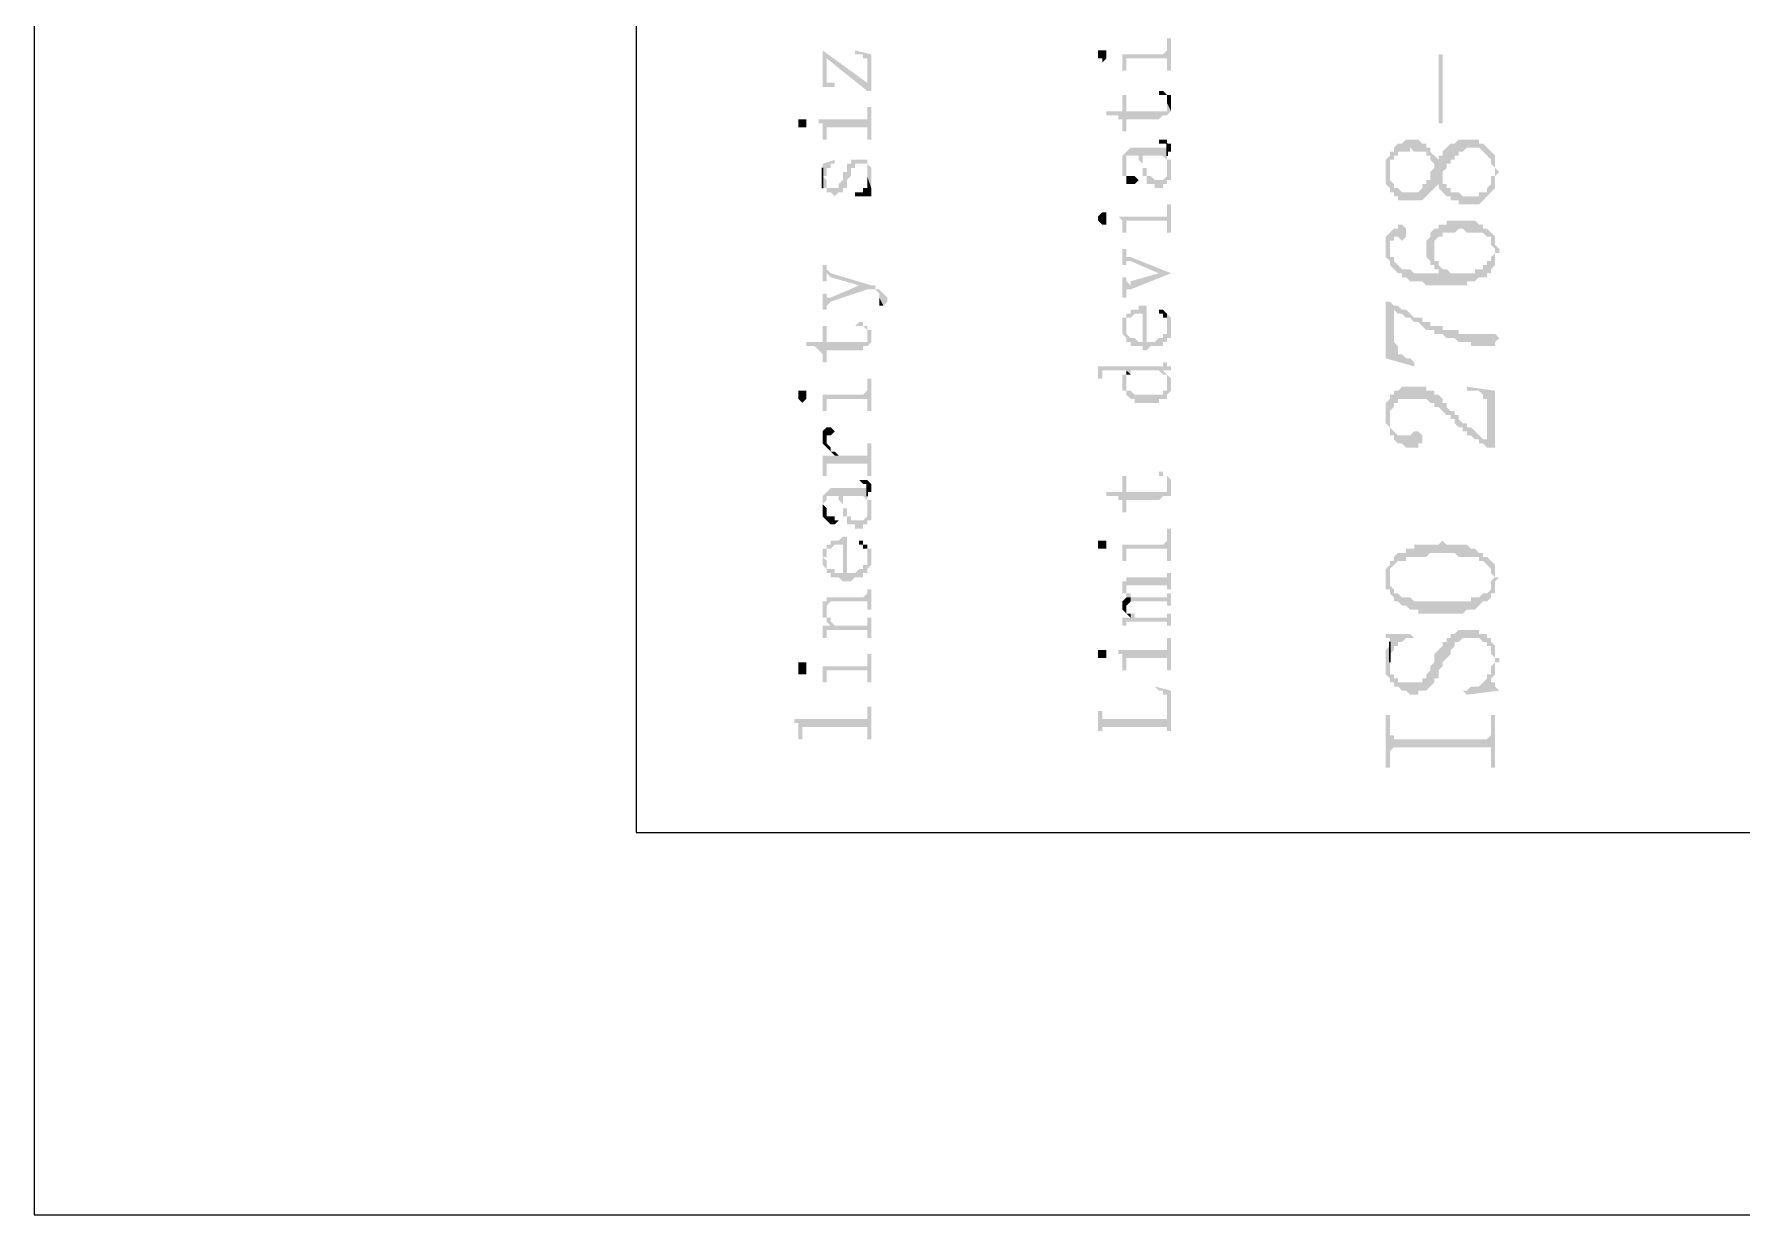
# Model space of a CAD drawing. Header units: millimetres. Extents: x 7018 to 13530, y 4187 to 5692.
# Drawn here: x 8881.97 to 8900.99, y 5394.57 to 5407.72 of the extents above; entities that cross this region are included whole.
import ezdxf

# ---------------------------------------------------------------- set-up
doc = ezdxf.new("R2010")
doc.units = ezdxf.units.MM

msp = doc.modelspace()

# ---------------------------------------------------------------- hatches: boundary and pattern name
at = {"transparency": 33554559}
for points in [[(8894.046, 5407.498), (8894.091, 5407.498), (8894.091, 5407.453), (8894.091, 5407.408), (8894.091, 5407.363), (8894.091, 5407.318), (8894.136, 5407.318), (8894.136, 5407.408), (8894.136, 5407.453), (8894.588, 5407.453), (8894.588, 5407.318), (8894.633, 5407.318), (8894.633, 5407.679), (8894.588, 5407.679), (8894.588, 5407.543), (8894.588, 5407.543), (8894.543, 5407.498)], [(8890.752, 5407.543), (8890.797, 5407.453), (8891.248, 5407.092), (8891.248, 5407.182)], [(8890.752, 5407.543), (8890.752, 5407.137), (8890.932, 5407.137), (8890.887, 5407.137), (8890.887, 5407.182), (8890.797, 5407.182), (8890.797, 5407.227), (8890.797, 5407.453)], [(8891.113, 5407.543), (8891.113, 5407.498), (8891.203, 5407.498), (8891.203, 5407.453), (8891.248, 5407.453), (8891.248, 5407.408), (8891.248, 5407.092), (8891.293, 5407.092), (8891.293, 5407.498)], [(8893.82, 5407.498), (8893.82, 5407.453), (8893.866, 5407.453), (8893.866, 5407.408), (8893.866, 5407.408), (8893.911, 5407.453), (8893.911, 5407.498), (8893.911, 5407.543), (8893.82, 5407.543)], [(8897.657, 5406.731), (8897.657, 5407.498), (8897.612, 5407.498), (8897.612, 5406.731)], [(8893.911, 5406.866), (8893.911, 5406.821), (8894.046, 5406.821), (8894.046, 5406.776), (8894.091, 5406.776), (8894.091, 5406.731), (8894.091, 5406.641), (8894.136, 5406.641), (8894.136, 5406.776), (8894.497, 5406.776), (8894.543, 5406.821), (8894.588, 5406.821), (8894.633, 5406.866), (8894.588, 5406.957), (8894.588, 5406.911), (8894.588, 5406.866), (8894.136, 5406.866), (8894.136, 5407.047), (8894.091, 5407.047), (8894.091, 5406.866)], [(8894.497, 5407.047), (8894.588, 5407.047), (8894.588, 5407.002), (8894.588, 5406.957), (8894.588, 5406.957), (8894.633, 5406.866), (8894.633, 5406.957), (8894.633, 5407.002), (8894.633, 5407.047), (8894.588, 5407.047), (8894.543, 5407.092), (8894.497, 5407.092)], [(8890.706, 5406.776), (8890.706, 5406.731), (8890.752, 5406.731), (8890.752, 5406.686), (8890.752, 5406.641), (8890.752, 5406.55), (8890.797, 5406.55), (8890.797, 5406.686), (8891.248, 5406.686), (8891.248, 5406.55), (8891.293, 5406.55), (8891.293, 5406.911), (8891.248, 5406.911), (8891.248, 5406.776), (8891.203, 5406.776)], [(8890.481, 5406.731), (8890.481, 5406.686), (8890.571, 5406.686), (8890.571, 5406.731), (8890.571, 5406.776), (8890.481, 5406.776)], [(8894.091, 5406.28), (8894.091, 5406.235), (8894.091, 5406.189), (8894.091, 5406.144), (8894.136, 5406.144), (8894.136, 5406.28), (8894.136, 5406.325), (8894.136, 5406.37), (8894.272, 5406.37), (8894.272, 5406.325), (8894.272, 5406.325), (8894.317, 5406.28), (8894.317, 5406.235), (8894.317, 5406.37), (8894.543, 5406.37), (8894.588, 5406.325), (8894.588, 5406.28), (8894.588, 5406.235), (8894.588, 5406.189), (8894.633, 5406.325), (8894.588, 5406.325), (8894.588, 5406.37), (8894.588, 5406.46), (8894.182, 5406.46), (8894.136, 5406.415), (8894.136, 5406.415), (8894.091, 5406.37), (8894.091, 5406.325)], [(8894.497, 5406.55), (8894.497, 5406.505), (8894.588, 5406.505), (8894.588, 5406.415), (8894.633, 5406.415), (8894.633, 5406.46), (8894.633, 5406.505), (8894.588, 5406.505), (8894.588, 5406.55), (8894.543, 5406.55)], [(8897.025, 5406.189), (8897.025, 5406.054), (8897.07, 5406.009), (8897.07, 5405.964), (8897.115, 5405.964), (8897.115, 5405.919), (8897.16, 5405.919), (8897.16, 5405.873), (8897.431, 5405.873), (8897.476, 5405.919), (8897.476, 5405.919), (8897.521, 5405.964), (8897.521, 5405.964), (8897.566, 5406.009), (8897.566, 5406.009), (8897.612, 5406.054), (8897.612, 5406.009), (8897.657, 5406.099), (8897.657, 5406.144), (8897.657, 5406.189), (8897.702, 5406.235), (8897.702, 5406.28), (8897.747, 5406.28), (8897.747, 5406.325), (8897.792, 5406.325), (8897.792, 5406.37), (8897.837, 5406.37), (8897.837, 5406.415), (8897.882, 5406.415), (8897.928, 5406.46), (8898.063, 5406.46), (8898.108, 5406.415), (8898.108, 5406.415), (8898.153, 5406.37), (8898.153, 5406.37), (8898.198, 5406.325), (8898.198, 5406.28), (8898.243, 5406.235), (8898.243, 5406.009), (8898.243, 5406.099), (8898.243, 5406.144), (8898.289, 5406.189), (8898.243, 5406.235), (8898.243, 5406.325), (8898.243, 5406.37), (8898.198, 5406.415), (8898.198, 5406.415), (8898.153, 5406.46), (8898.153, 5406.46), (8898.108, 5406.505), (8898.063, 5406.505), (8898.063, 5406.55), (8897.837, 5406.55), (8897.792, 5406.505), (8897.747, 5406.505), (8897.702, 5406.46), (8897.702, 5406.46), (8897.657, 5406.415), (8897.657, 5406.37), (8897.612, 5406.37), (8897.612, 5406.325), (8897.612, 5406.325), (8897.566, 5406.37), (8897.566, 5406.235), (8897.566, 5406.235), (8897.521, 5406.189), (8897.521, 5406.099), (8897.476, 5406.099), (8897.476, 5406.054), (8897.431, 5406.054), (8897.431, 5406.009), (8897.386, 5405.964), (8897.205, 5405.964), (8897.16, 5406.009), (8897.115, 5406.009), (8897.115, 5406.054), (8897.115, 5406.054), (8897.07, 5406.099), (8897.07, 5406.144), (8897.07, 5406.37), (8897.07, 5406.37), (8897.025, 5406.325), (8897.025, 5406.235)], [(8897.07, 5406.37), (8897.07, 5406.189), (8897.07, 5406.325), (8897.115, 5406.325), (8897.115, 5406.37), (8897.16, 5406.37), (8897.16, 5406.415), (8897.296, 5406.415), (8897.296, 5406.46), (8897.341, 5406.415), (8897.476, 5406.415), (8897.476, 5406.37), (8897.521, 5406.37), (8897.521, 5406.325), (8897.566, 5406.28), (8897.566, 5406.37), (8897.566, 5406.37), (8897.521, 5406.415), (8897.521, 5406.46), (8897.476, 5406.46), (8897.476, 5406.505), (8897.431, 5406.505), (8897.386, 5406.55), (8897.251, 5406.55), (8897.205, 5406.505), (8897.16, 5406.505), (8897.115, 5406.46), (8897.115, 5406.415), (8897.07, 5406.415)], [(8890.752, 5406.009), (8890.797, 5406.009), (8890.797, 5405.964), (8890.842, 5405.964), (8890.887, 5405.919), (8890.887, 5405.919), (8890.932, 5405.964), (8890.977, 5405.964), (8890.977, 5406.009), (8891.022, 5406.009), (8891.022, 5406.054), (8891.022, 5406.099), (8891.022, 5406.099), (8891.067, 5406.144), (8891.067, 5406.189), (8891.067, 5406.235), (8891.113, 5406.235), (8891.113, 5406.28), (8891.248, 5406.28), (8891.248, 5406.235), (8891.248, 5406.189), (8891.248, 5406.144), (8891.293, 5406.009), (8891.293, 5406.054), (8891.293, 5406.099), (8891.293, 5406.144), (8891.293, 5406.189), (8891.293, 5406.235), (8891.293, 5406.235), (8891.248, 5406.28), (8891.248, 5406.325), (8891.067, 5406.325), (8891.067, 5406.28), (8891.022, 5406.28), (8891.022, 5406.235), (8891.022, 5406.189), (8890.977, 5406.189), (8890.977, 5406.144), (8890.977, 5406.099), (8890.977, 5406.099), (8890.932, 5406.054), (8890.932, 5406.009), (8890.797, 5406.009), (8890.797, 5406.054), (8890.797, 5406.099), (8890.752, 5406.144)], [(8890.752, 5406.28), (8890.752, 5406.009), (8890.752, 5406.144), (8890.797, 5406.144), (8890.797, 5406.189), (8890.797, 5406.235), (8890.842, 5406.235), (8890.842, 5406.28), (8890.887, 5406.28), (8890.887, 5406.325)], [(8894.136, 5406.144), (8894.136, 5406.099), (8894.136, 5406.054), (8894.227, 5406.054), (8894.272, 5406.099), (8894.272, 5406.099), (8894.227, 5406.144), (8894.136, 5406.144), (8894.136, 5406.189), (8894.136, 5406.28)], [(8894.317, 5406.235), (8894.317, 5406.189), (8894.317, 5406.144), (8894.362, 5406.144), (8894.362, 5406.099), (8894.362, 5406.054), (8894.452, 5406.054), (8894.452, 5406.009), (8894.543, 5406.009), (8894.543, 5406.054), (8894.588, 5406.054), (8894.588, 5406.099), (8894.633, 5406.099), (8894.633, 5406.144), (8894.633, 5406.189), (8894.633, 5406.235), (8894.633, 5406.28), (8894.633, 5406.325), (8894.588, 5406.189), (8894.588, 5406.144), (8894.588, 5406.144), (8894.543, 5406.099), (8894.452, 5406.099), (8894.407, 5406.144), (8894.362, 5406.144), (8894.362, 5406.189), (8894.362, 5406.235), (8894.317, 5406.235), (8894.317, 5406.28), (8894.317, 5406.37), (8894.317, 5406.37)], [(8891.113, 5405.964), (8891.113, 5405.919), (8891.293, 5405.919), (8891.293, 5405.964), (8891.293, 5406.009), (8891.248, 5406.144), (8891.248, 5406.099), (8891.248, 5406.054), (8891.248, 5406.009), (8891.203, 5406.009), (8891.203, 5405.964), (8891.158, 5405.964)], [(8897.612, 5406.009), (8897.657, 5405.964), (8897.657, 5405.964), (8897.702, 5405.919), (8897.747, 5405.919), (8897.747, 5405.873), (8897.837, 5405.873), (8897.837, 5405.828), (8898.063, 5405.828), (8898.108, 5405.873), (8898.108, 5405.873), (8898.153, 5405.919), (8898.153, 5405.919), (8898.198, 5405.964), (8898.198, 5405.964), (8898.243, 5406.009), (8898.243, 5406.189), (8898.243, 5406.144), (8898.198, 5406.144), (8898.198, 5406.054), (8898.153, 5406.009), (8898.153, 5405.964), (8898.063, 5405.964), (8898.063, 5405.919), (8897.882, 5405.919), (8897.837, 5405.964), (8897.747, 5405.964), (8897.747, 5406.009), (8897.702, 5406.009), (8897.702, 5406.054), (8897.657, 5406.054), (8897.657, 5406.099)], [(8893.82, 5405.648), (8893.82, 5405.648), (8893.866, 5405.603), (8893.911, 5405.603), (8893.911, 5405.648), (8893.911, 5405.693), (8893.911, 5405.738), (8893.866, 5405.738), (8893.82, 5405.693), (8893.82, 5405.693)], [(8894.046, 5405.693), (8894.046, 5405.693), (8894.091, 5405.648), (8894.091, 5405.603), (8894.091, 5405.558), (8894.091, 5405.512), (8894.136, 5405.512), (8894.136, 5405.603), (8894.136, 5405.648), (8894.588, 5405.648), (8894.588, 5405.603), (8894.588, 5405.512), (8894.633, 5405.512), (8894.633, 5405.828), (8894.588, 5405.828), (8894.588, 5405.738), (8894.588, 5405.693), (8894.543, 5405.693)], [(8897.025, 5405.377), (8897.025, 5405.287), (8897.025, 5405.242), (8897.07, 5405.196), (8897.07, 5405.151), (8897.115, 5405.106), (8897.115, 5405.106), (8897.16, 5405.061), (8897.205, 5405.061), (8897.205, 5405.016), (8897.251, 5405.016), (8897.296, 5404.971), (8897.431, 5404.971), (8897.476, 5404.926), (8897.928, 5404.926), (8897.928, 5404.971), (8898.018, 5404.971), (8898.063, 5405.016), (8898.153, 5405.016), (8898.153, 5405.061), (8898.198, 5405.061), (8898.198, 5405.106), (8898.243, 5405.151), (8898.243, 5405.332), (8898.243, 5405.287), (8898.198, 5405.242), (8898.198, 5405.196), (8898.153, 5405.196), (8898.153, 5405.151), (8898.108, 5405.151), (8898.108, 5405.106), (8898.018, 5405.106), (8898.018, 5405.061), (8897.747, 5405.061), (8897.702, 5405.106), (8897.657, 5405.061), (8897.341, 5405.061), (8897.296, 5405.106), (8897.205, 5405.106), (8897.16, 5405.151), (8897.16, 5405.151), (8897.115, 5405.196), (8897.115, 5405.242), (8897.07, 5405.242), (8897.07, 5405.332), (8897.07, 5405.512), (8897.025, 5405.467), (8897.025, 5405.422), (8897.025, 5405.422)], [(8897.07, 5405.512), (8897.07, 5405.332), (8897.07, 5405.422), (8897.115, 5405.422), (8897.115, 5405.467), (8897.16, 5405.467), (8897.205, 5405.422), (8897.205, 5405.422), (8897.251, 5405.467), (8897.251, 5405.558), (8897.251, 5405.558), (8897.205, 5405.603), (8897.16, 5405.603), (8897.16, 5405.558), (8897.115, 5405.558)], [(8897.476, 5405.332), (8897.476, 5405.287), (8897.476, 5405.242), (8897.521, 5405.196), (8897.521, 5405.151), (8897.566, 5405.151), (8897.566, 5405.377), (8897.566, 5405.422), (8897.612, 5405.467), (8897.657, 5405.467), (8897.657, 5405.512), (8897.792, 5405.512), (8897.837, 5405.558), (8897.882, 5405.558), (8897.928, 5405.512), (8898.108, 5405.512), (8898.153, 5405.467), (8898.198, 5405.467), (8898.198, 5405.377), (8898.243, 5405.332), (8898.243, 5405.151), (8898.243, 5405.287), (8898.289, 5405.287), (8898.289, 5405.332), (8898.243, 5405.377), (8898.243, 5405.467), (8898.198, 5405.512), (8898.198, 5405.512), (8898.153, 5405.558), (8898.108, 5405.558), (8898.108, 5405.603), (8898.063, 5405.603), (8898.018, 5405.648), (8897.702, 5405.648), (8897.702, 5405.603), (8897.612, 5405.603), (8897.612, 5405.558), (8897.566, 5405.558), (8897.521, 5405.512), (8897.521, 5405.467), (8897.476, 5405.422), (8897.476, 5405.377)], [(8894.091, 5405.332), (8894.091, 5405.151), (8894.136, 5405.151), (8894.136, 5405.196), (8894.182, 5405.196), (8894.497, 5405.061), (8894.633, 5405.061), (8894.182, 5405.242), (8894.136, 5405.242), (8894.136, 5405.287), (8894.136, 5405.332)], [(8897.566, 5405.151), (8897.566, 5405.106), (8897.612, 5405.106), (8897.612, 5405.061), (8897.657, 5405.061), (8897.702, 5405.106), (8897.657, 5405.106), (8897.612, 5405.151), (8897.612, 5405.196), (8897.566, 5405.196), (8897.566, 5405.242), (8897.566, 5405.332)], [(8890.752, 5405.151), (8890.752, 5404.971), (8890.797, 5404.971), (8890.797, 5405.016), (8890.797, 5405.061), (8890.842, 5405.016), (8891.158, 5404.926), (8891.158, 5404.926), (8891.248, 5404.881), (8891.338, 5404.881), (8891.383, 5404.835), (8891.383, 5404.79), (8891.428, 5404.7), (8891.428, 5404.7), (8891.474, 5404.745), (8891.474, 5404.79), (8891.474, 5404.79), (8891.428, 5404.835), (8891.428, 5404.835), (8891.383, 5404.881), (8891.338, 5404.881), (8891.338, 5404.926), (8891.293, 5404.926), (8890.842, 5405.061), (8890.797, 5405.106), (8890.797, 5405.151), (8890.797, 5405.151)], [(8890.752, 5404.835), (8890.752, 5404.655), (8890.797, 5404.655), (8890.797, 5404.7), (8890.797, 5404.7), (8890.842, 5404.745), (8891.248, 5404.881), (8891.158, 5404.926), (8890.842, 5404.79), (8890.797, 5404.79), (8890.797, 5404.835), (8890.797, 5404.835)], [(8894.091, 5405.016), (8894.091, 5404.79), (8894.136, 5404.79), (8894.136, 5404.835), (8894.136, 5404.881), (8894.182, 5404.881), (8894.633, 5405.061), (8894.497, 5405.061), (8894.182, 5404.971), (8894.182, 5404.926), (8894.136, 5404.971), (8894.136, 5405.016)], [(8891.383, 5404.745), (8891.383, 5404.7), (8891.428, 5404.7), (8891.383, 5404.79)], [(8897.025, 5404.745), (8897.025, 5404.113), (8897.341, 5404.023), (8897.341, 5404.068), (8897.296, 5404.113), (8897.251, 5404.113), (8897.205, 5404.158), (8897.16, 5404.158), (8897.16, 5404.249), (8897.115, 5404.294), (8897.115, 5404.7), (8897.07, 5404.745)], [(8891.113, 5404.474), (8891.203, 5404.474), (8891.248, 5404.429), (8891.248, 5404.384), (8891.248, 5404.249), (8891.293, 5404.294), (8891.293, 5404.339), (8891.293, 5404.429), (8891.248, 5404.429), (8891.248, 5404.474), (8891.203, 5404.474), (8891.203, 5404.519), (8891.158, 5404.519)], [(8894.091, 5404.565), (8894.136, 5404.474), (8894.136, 5404.519), (8894.136, 5404.565), (8894.182, 5404.565), (8894.227, 5404.61), (8894.317, 5404.61), (8894.317, 5404.204), (8894.362, 5404.204), (8894.407, 5404.249), (8894.543, 5404.249), (8894.543, 5404.294), (8894.588, 5404.294), (8894.588, 5404.339), (8894.633, 5404.339), (8894.633, 5404.384), (8894.633, 5404.429), (8894.633, 5404.474), (8894.633, 5404.519), (8894.633, 5404.565), (8894.633, 5404.565), (8894.588, 5404.61), (8894.588, 5404.474), (8894.588, 5404.429), (8894.588, 5404.384), (8894.543, 5404.384), (8894.543, 5404.339), (8894.497, 5404.339), (8894.452, 5404.294), (8894.362, 5404.294), (8894.362, 5404.7), (8894.272, 5404.7), (8894.272, 5404.655), (8894.182, 5404.655), (8894.182, 5404.61), (8894.136, 5404.61), (8894.136, 5404.565)], [(8894.091, 5404.474), (8894.091, 5404.429), (8894.091, 5404.384), (8894.091, 5404.384), (8894.136, 5404.339), (8894.136, 5404.294), (8894.182, 5404.294), (8894.182, 5404.249), (8894.317, 5404.249), (8894.317, 5404.204), (8894.317, 5404.294), (8894.272, 5404.294), (8894.227, 5404.339), (8894.182, 5404.339), (8894.136, 5404.384), (8894.136, 5404.429), (8894.136, 5404.474), (8894.091, 5404.565), (8894.091, 5404.519)], [(8894.497, 5404.655), (8894.497, 5404.61), (8894.543, 5404.61), (8894.543, 5404.565), (8894.588, 5404.565), (8894.588, 5404.519), (8894.588, 5404.474), (8894.588, 5404.61), (8894.588, 5404.61), (8894.543, 5404.655)], [(8897.115, 5404.7), (8897.115, 5404.655), (8897.16, 5404.61), (8897.205, 5404.61), (8897.251, 5404.565), (8897.296, 5404.565), (8897.341, 5404.519), (8897.386, 5404.519), (8897.431, 5404.474), (8897.431, 5404.474), (8897.476, 5404.429), (8897.566, 5404.429), (8897.566, 5404.384), (8897.657, 5404.384), (8897.702, 5404.339), (8897.792, 5404.339), (8897.837, 5404.294), (8897.973, 5404.294), (8897.973, 5404.249), (8898.243, 5404.249), (8898.243, 5404.294), (8898.289, 5404.339), (8898.243, 5404.384), (8897.837, 5404.384), (8897.837, 5404.429), (8897.657, 5404.429), (8897.657, 5404.474), (8897.521, 5404.474), (8897.521, 5404.519), (8897.431, 5404.519), (8897.431, 5404.565), (8897.341, 5404.565), (8897.296, 5404.61), (8897.296, 5404.61), (8897.251, 5404.655), (8897.205, 5404.655), (8897.16, 5404.7)], [(8890.571, 5404.294), (8890.571, 5404.249), (8890.661, 5404.249), (8890.706, 5404.204), (8890.706, 5404.204), (8890.752, 5404.158), (8890.752, 5404.068), (8890.797, 5404.068), (8890.797, 5404.204), (8891.203, 5404.204), (8891.203, 5404.249), (8891.248, 5404.249), (8891.248, 5404.384), (8891.248, 5404.339), (8891.248, 5404.294), (8890.797, 5404.294), (8890.797, 5404.474), (8890.752, 5404.474), (8890.752, 5404.294)], [(8893.775, 5404.023), (8893.82, 5404.023), (8893.82, 5403.978), (8893.82, 5403.888), (8893.866, 5403.888), (8893.866, 5403.933), (8893.866, 5403.978), (8894.136, 5403.978), (8894.182, 5403.933), (8894.182, 5403.978), (8894.497, 5403.978), (8894.543, 5403.933), (8894.543, 5403.978), (8894.633, 5403.978), (8894.633, 5404.023), (8894.588, 5404.023), (8894.588, 5404.068), (8894.588, 5404.113), (8894.588, 5404.068), (8894.543, 5404.068), (8894.543, 5404.023)], [(8894.136, 5403.933), (8894.136, 5403.843), (8894.136, 5403.888), (8894.136, 5403.933), (8894.182, 5403.933), (8894.136, 5403.978), (8894.136, 5403.978)], [(8894.543, 5403.933), (8894.588, 5403.933), (8894.588, 5403.888), (8894.588, 5403.843), (8894.588, 5403.707), (8894.633, 5403.752), (8894.633, 5403.797), (8894.633, 5403.843), (8894.633, 5403.888), (8894.633, 5403.888), (8894.588, 5403.933), (8894.588, 5403.933), (8894.543, 5403.978), (8894.543, 5403.978)], [(8890.706, 5403.707), (8890.752, 5403.707), (8890.752, 5403.662), (8890.752, 5403.572), (8890.752, 5403.527), (8890.797, 5403.527), (8890.797, 5403.617), (8890.797, 5403.662), (8891.248, 5403.662), (8891.248, 5403.527), (8891.293, 5403.527), (8891.293, 5403.888), (8891.248, 5403.888), (8891.248, 5403.752), (8891.248, 5403.752), (8891.203, 5403.707)], [(8894.091, 5403.843), (8894.091, 5403.797), (8894.091, 5403.752), (8894.136, 5403.752), (8894.136, 5403.707), (8894.136, 5403.707), (8894.182, 5403.662), (8894.227, 5403.662), (8894.227, 5403.617), (8894.497, 5403.617), (8894.497, 5403.662), (8894.588, 5403.662), (8894.588, 5403.707), (8894.588, 5403.843), (8894.588, 5403.797), (8894.588, 5403.752), (8894.543, 5403.752), (8894.543, 5403.707), (8894.227, 5403.707), (8894.182, 5403.752), (8894.136, 5403.752), (8894.136, 5403.797), (8894.136, 5403.933), (8894.091, 5403.933), (8894.091, 5403.888)], [(8897.025, 5403.481), (8897.025, 5403.391), (8897.025, 5403.391), (8897.07, 5403.346), (8897.07, 5403.301), (8897.07, 5403.481), (8897.07, 5403.527), (8897.115, 5403.572), (8897.115, 5403.617), (8897.16, 5403.617), (8897.16, 5403.662), (8897.476, 5403.662), (8897.521, 5403.617), (8897.566, 5403.617), (8897.566, 5403.572), (8897.612, 5403.572), (8897.657, 5403.527), (8897.657, 5403.527), (8897.702, 5403.481), (8897.747, 5403.481), (8897.747, 5403.436), (8897.792, 5403.436), (8897.792, 5403.391), (8897.837, 5403.346), (8897.882, 5403.346), (8897.882, 5403.301), (8897.928, 5403.301), (8897.928, 5403.256), (8897.973, 5403.256), (8898.018, 5403.211), (8898.063, 5403.211), (8898.063, 5403.166), (8898.108, 5403.166), (8898.153, 5403.12), (8898.153, 5403.211), (8898.108, 5403.211), (8898.063, 5403.256), (8898.063, 5403.256), (8898.018, 5403.301), (8897.973, 5403.346), (8897.928, 5403.346), (8897.928, 5403.391), (8897.882, 5403.391), (8897.837, 5403.436), (8897.837, 5403.481), (8897.792, 5403.481), (8897.792, 5403.527), (8897.747, 5403.527), (8897.702, 5403.572), (8897.702, 5403.617), (8897.657, 5403.617), (8897.657, 5403.662), (8897.612, 5403.707), (8897.566, 5403.707), (8897.566, 5403.752), (8897.476, 5403.752), (8897.476, 5403.797), (8897.205, 5403.797), (8897.16, 5403.752), (8897.115, 5403.752), (8897.115, 5403.707), (8897.07, 5403.707), (8897.07, 5403.662), (8897.07, 5403.662), (8897.025, 5403.617), (8897.025, 5403.572), (8897.025, 5403.527)], [(8897.928, 5403.797), (8897.928, 5403.752), (8898.063, 5403.752), (8898.108, 5403.707), (8898.108, 5403.662), (8898.153, 5403.662), (8898.153, 5403.12), (8898.243, 5403.12), (8898.243, 5403.752)], [(8890.481, 5403.707), (8890.481, 5403.662), (8890.481, 5403.662), (8890.526, 5403.617), (8890.526, 5403.617), (8890.571, 5403.662), (8890.571, 5403.707), (8890.571, 5403.752), (8890.481, 5403.752)], [(8897.07, 5403.301), (8897.07, 5403.256), (8897.115, 5403.256), (8897.115, 5403.211), (8897.115, 5403.211), (8897.16, 5403.166), (8897.205, 5403.166), (8897.251, 5403.12), (8897.386, 5403.12), (8897.386, 5403.166), (8897.431, 5403.166), (8897.431, 5403.256), (8897.431, 5403.256), (8897.386, 5403.301), (8897.341, 5403.301), (8897.296, 5403.256), (8897.16, 5403.256), (8897.115, 5403.301), (8897.115, 5403.301), (8897.07, 5403.346), (8897.07, 5403.391), (8897.07, 5403.436)], [(8890.752, 5403.256), (8890.752, 5403.211), (8890.752, 5403.166), (8890.752, 5403.166), (8890.797, 5403.12), (8890.797, 5403.211), (8890.797, 5403.256), (8890.842, 5403.256), (8890.887, 5403.301), (8890.887, 5403.301), (8890.842, 5403.346), (8890.797, 5403.346), (8890.752, 5403.301)], [(8890.797, 5403.12), (8890.797, 5403.12), (8890.842, 5403.075), (8890.842, 5403.075), (8890.887, 5403.03), (8890.932, 5403.03), (8890.887, 5403.075), (8890.842, 5403.075), (8890.842, 5403.12), (8890.842, 5403.12), (8890.797, 5403.166), (8890.797, 5403.211), (8890.797, 5403.211)], [(8890.752, 5403.03), (8890.752, 5402.985), (8890.752, 5402.94), (8890.752, 5402.895), (8890.752, 5402.804), (8890.797, 5402.804), (8890.797, 5402.94), (8891.248, 5402.94), (8891.248, 5402.804), (8891.293, 5402.804), (8891.293, 5403.166), (8891.248, 5403.166), (8891.248, 5403.075), (8891.248, 5403.03), (8890.887, 5403.03)], [(8894.497, 5402.804), (8894.588, 5402.804), (8894.588, 5402.759), (8894.588, 5402.714), (8894.588, 5402.714), (8894.633, 5402.579), (8894.633, 5402.624), (8894.633, 5402.669), (8894.633, 5402.759), (8894.633, 5402.759), (8894.588, 5402.804), (8894.543, 5402.804), (8894.543, 5402.85), (8894.497, 5402.85)], [(8890.752, 5402.489), (8890.752, 5402.443), (8890.752, 5402.398), (8890.752, 5402.353), (8890.752, 5402.489), (8890.752, 5402.489), (8890.797, 5402.534), (8890.797, 5402.579), (8890.932, 5402.579), (8890.932, 5402.534), (8890.932, 5402.534), (8890.977, 5402.489), (8890.977, 5402.443), (8890.977, 5402.579), (8891.203, 5402.579), (8891.248, 5402.534), (8891.248, 5402.489), (8891.248, 5402.443), (8891.248, 5402.398), (8891.248, 5402.534), (8891.248, 5402.579), (8891.248, 5402.669), (8890.842, 5402.669), (8890.797, 5402.624), (8890.797, 5402.624), (8890.752, 5402.579), (8890.752, 5402.534)], [(8891.158, 5402.759), (8891.158, 5402.759), (8891.203, 5402.714), (8891.248, 5402.714), (8891.248, 5402.624), (8891.293, 5402.624), (8891.293, 5402.669), (8891.293, 5402.714), (8891.293, 5402.714), (8891.248, 5402.759), (8891.203, 5402.759)], [(8893.911, 5402.624), (8893.911, 5402.579), (8894.046, 5402.579), (8894.046, 5402.534), (8894.091, 5402.534), (8894.091, 5402.489), (8894.091, 5402.398), (8894.136, 5402.398), (8894.136, 5402.534), (8894.497, 5402.534), (8894.543, 5402.579), (8894.633, 5402.579), (8894.588, 5402.714), (8894.588, 5402.669), (8894.588, 5402.624), (8894.136, 5402.624), (8894.136, 5402.804), (8894.091, 5402.804), (8894.091, 5402.624)], [(8890.752, 5402.353), (8890.797, 5402.308), (8890.797, 5402.308), (8890.842, 5402.263), (8890.887, 5402.263), (8890.932, 5402.308), (8890.887, 5402.308), (8890.887, 5402.353), (8890.797, 5402.353), (8890.797, 5402.398), (8890.797, 5402.443), (8890.752, 5402.489)], [(8890.977, 5402.443), (8890.977, 5402.398), (8890.977, 5402.353), (8891.022, 5402.353), (8891.022, 5402.308), (8891.022, 5402.263), (8891.113, 5402.263), (8891.113, 5402.218), (8891.203, 5402.218), (8891.203, 5402.263), (8891.248, 5402.263), (8891.248, 5402.308), (8891.293, 5402.308), (8891.293, 5402.353), (8891.293, 5402.398), (8891.293, 5402.489), (8891.293, 5402.534), (8891.248, 5402.534), (8891.248, 5402.398), (8891.248, 5402.353), (8891.248, 5402.353), (8891.203, 5402.308), (8891.067, 5402.308), (8891.067, 5402.353), (8891.022, 5402.353), (8891.022, 5402.398), (8891.022, 5402.443), (8890.977, 5402.443), (8890.977, 5402.489), (8890.977, 5402.579), (8890.977, 5402.579)], [(8890.752, 5401.992), (8890.752, 5401.902), (8890.797, 5401.902), (8890.797, 5401.947), (8890.797, 5401.992), (8890.842, 5401.992), (8890.887, 5402.037), (8890.977, 5402.037), (8890.977, 5401.631), (8891.067, 5401.631), (8891.113, 5401.676), (8891.203, 5401.676), (8891.203, 5401.721), (8891.248, 5401.721), (8891.248, 5401.766), (8891.248, 5401.766), (8891.293, 5401.812), (8891.293, 5401.857), (8891.293, 5401.902), (8891.293, 5401.947), (8891.293, 5401.992), (8891.248, 5401.992), (8891.248, 5402.037), (8891.248, 5401.902), (8891.248, 5401.857), (8891.248, 5401.812), (8891.203, 5401.812), (8891.203, 5401.766), (8891.158, 5401.766), (8891.113, 5401.721), (8891.022, 5401.721), (8891.022, 5402.127), (8890.977, 5402.127), (8890.932, 5402.082), (8890.842, 5402.082), (8890.842, 5402.037), (8890.797, 5402.037), (8890.797, 5401.992)], [(8891.113, 5402.082), (8891.158, 5402.082), (8891.158, 5402.037), (8891.203, 5402.037), (8891.203, 5401.992), (8891.248, 5401.992), (8891.248, 5401.947), (8891.248, 5401.902), (8891.248, 5402.037), (8891.203, 5402.037), (8891.203, 5402.082), (8891.158, 5402.082)], [(8893.82, 5402.037), (8893.82, 5401.992), (8893.911, 5401.992), (8893.911, 5402.037), (8893.911, 5402.082), (8893.82, 5402.082)], [(8894.046, 5402.037), (8894.091, 5402.037), (8894.091, 5401.992), (8894.091, 5401.902), (8894.091, 5401.857), (8894.136, 5401.857), (8894.136, 5401.947), (8894.136, 5401.992), (8894.588, 5401.992), (8894.588, 5401.857), (8894.633, 5401.857), (8894.633, 5402.218), (8894.588, 5402.218), (8894.588, 5402.082), (8894.588, 5402.082), (8894.543, 5402.037)], [(8897.07, 5401.812), (8897.07, 5401.676), (8897.07, 5401.721), (8897.07, 5401.766), (8897.115, 5401.812), (8897.115, 5401.812), (8897.16, 5401.857), (8897.251, 5401.857), (8897.251, 5401.902), (8897.476, 5401.902), (8897.521, 5401.947), (8897.792, 5401.947), (8897.837, 5401.902), (8898.063, 5401.902), (8898.063, 5401.857), (8898.108, 5401.857), (8898.153, 5401.812), (8898.153, 5401.812), (8898.198, 5401.766), (8898.198, 5401.721), (8898.243, 5401.676), (8898.243, 5401.812), (8898.198, 5401.857), (8898.198, 5401.857), (8898.153, 5401.902), (8898.108, 5401.902), (8898.108, 5401.947), (8898.063, 5401.947), (8898.018, 5401.992), (8897.973, 5401.992), (8897.928, 5402.037), (8897.702, 5402.037), (8897.657, 5402.082), (8897.612, 5402.037), (8897.341, 5402.037), (8897.341, 5401.992), (8897.251, 5401.992), (8897.251, 5401.947), (8897.16, 5401.947), (8897.115, 5401.902), (8897.115, 5401.857), (8897.07, 5401.857)], [(8890.752, 5401.902), (8890.752, 5401.857), (8890.752, 5401.812), (8890.752, 5401.812), (8890.797, 5401.766), (8890.797, 5401.721), (8890.842, 5401.721), (8890.842, 5401.676), (8890.932, 5401.676), (8890.977, 5401.631), (8890.977, 5401.721), (8890.887, 5401.721), (8890.887, 5401.766), (8890.797, 5401.766), (8890.797, 5401.812), (8890.797, 5401.857), (8890.797, 5401.857), (8890.752, 5401.902), (8890.752, 5401.992), (8890.752, 5401.947)], [(8894.136, 5401.631), (8894.136, 5401.541), (8894.136, 5401.586), (8894.588, 5401.586), (8894.588, 5401.541), (8894.633, 5401.541), (8894.633, 5401.721), (8894.588, 5401.721), (8894.588, 5401.676), (8894.136, 5401.676)], [(8897.025, 5401.676), (8897.025, 5401.541), (8897.07, 5401.541), (8897.07, 5401.496), (8897.07, 5401.496), (8897.115, 5401.451), (8897.115, 5401.405), (8897.16, 5401.405), (8897.205, 5401.36), (8897.251, 5401.36), (8897.296, 5401.315), (8897.386, 5401.315), (8897.386, 5401.27), (8897.882, 5401.27), (8897.928, 5401.315), (8898.018, 5401.315), (8898.063, 5401.36), (8898.063, 5401.36), (8898.108, 5401.405), (8898.153, 5401.405), (8898.198, 5401.451), (8898.198, 5401.496), (8898.243, 5401.496), (8898.243, 5401.586), (8898.243, 5401.631), (8898.289, 5401.676), (8898.243, 5401.676), (8898.243, 5401.766), (8898.243, 5401.812), (8898.243, 5401.676), (8898.243, 5401.676), (8898.198, 5401.631), (8898.198, 5401.586), (8898.198, 5401.541), (8898.153, 5401.496), (8898.108, 5401.496), (8898.063, 5401.451), (8897.973, 5401.451), (8897.973, 5401.405), (8897.341, 5401.405), (8897.296, 5401.451), (8897.205, 5401.451), (8897.16, 5401.496), (8897.115, 5401.496), (8897.115, 5401.541), (8897.07, 5401.586), (8897.07, 5401.812), (8897.07, 5401.812), (8897.025, 5401.766)], [(8890.797, 5401.405), (8890.797, 5401.315), (8890.797, 5401.36), (8890.797, 5401.36), (8890.842, 5401.405), (8891.248, 5401.405), (8891.248, 5401.315), (8891.293, 5401.315), (8891.293, 5401.541), (8891.248, 5401.541), (8891.248, 5401.496), (8891.248, 5401.496), (8891.203, 5401.451), (8890.797, 5401.451)], [(8894.091, 5401.586), (8894.091, 5401.541), (8894.091, 5401.496), (8894.136, 5401.496), (8894.136, 5401.451), (8894.182, 5401.451), (8894.182, 5401.405), (8894.588, 5401.405), (8894.588, 5401.36), (8894.633, 5401.36), (8894.633, 5401.496), (8894.588, 5401.496), (8894.588, 5401.451), (8894.182, 5401.451), (8894.182, 5401.496), (8894.136, 5401.496), (8894.136, 5401.541), (8894.136, 5401.631), (8894.091, 5401.631)], [(8890.752, 5401.315), (8890.752, 5401.27), (8890.752, 5401.225), (8890.797, 5401.225), (8890.797, 5401.18), (8890.797, 5401.18), (8890.842, 5401.135), (8890.842, 5401.18), (8890.842, 5401.225), (8890.797, 5401.225), (8890.797, 5401.27), (8890.797, 5401.405), (8890.752, 5401.405), (8890.752, 5401.36), (8890.752, 5401.36)], [(8894.091, 5401.36), (8894.091, 5401.315), (8894.091, 5401.315), (8894.136, 5401.27), (8894.136, 5401.36), (8894.136, 5401.36), (8894.182, 5401.405), (8894.182, 5401.451), (8894.136, 5401.451), (8894.091, 5401.405), (8894.091, 5401.405)], [(8894.136, 5401.27), (8894.136, 5401.27), (8894.182, 5401.225), (8894.182, 5401.27), (8894.136, 5401.27), (8894.136, 5401.315), (8894.136, 5401.36)], [(8890.752, 5401.135), (8890.752, 5401.089), (8890.752, 5401.044), (8890.752, 5400.999), (8890.797, 5400.999), (8890.797, 5401.044), (8890.797, 5401.089), (8891.248, 5401.089), (8891.248, 5401.044), (8891.248, 5400.999), (8891.293, 5400.999), (8891.293, 5401.225), (8891.248, 5401.225), (8891.248, 5401.18), (8891.248, 5401.135), (8890.887, 5401.135), (8890.842, 5401.18), (8890.842, 5401.135)], [(8894.091, 5401.225), (8894.091, 5401.18), (8894.091, 5401.135), (8894.136, 5401.135), (8894.136, 5401.18), (8894.588, 5401.18), (8894.588, 5401.135), (8894.633, 5401.135), (8894.633, 5401.27), (8894.588, 5401.27), (8894.588, 5401.225), (8894.227, 5401.225), (8894.227, 5401.27), (8894.182, 5401.27), (8894.182, 5401.225)], [(8894.046, 5400.864), (8894.046, 5400.819), (8894.091, 5400.819), (8894.091, 5400.774), (8894.091, 5400.728), (8894.091, 5400.638), (8894.136, 5400.638), (8894.136, 5400.774), (8894.588, 5400.774), (8894.588, 5400.638), (8894.633, 5400.638), (8894.633, 5400.999), (8894.588, 5400.999), (8894.588, 5400.864), (8894.543, 5400.864)], [(8897.025, 5400.728), (8897.025, 5400.593), (8897.025, 5400.593), (8897.07, 5400.548), (8897.07, 5400.503), (8897.115, 5400.503), (8897.115, 5400.458), (8897.16, 5400.458), (8897.205, 5400.412), (8897.251, 5400.412), (8897.296, 5400.367), (8897.386, 5400.367), (8897.386, 5400.412), (8897.476, 5400.412), (8897.521, 5400.458), (8897.521, 5400.458), (8897.566, 5400.503), (8897.566, 5400.548), (8897.612, 5400.548), (8897.612, 5400.638), (8897.657, 5400.683), (8897.657, 5400.728), (8897.702, 5400.774), (8897.702, 5400.774), (8897.747, 5400.819), (8897.747, 5400.864), (8897.747, 5400.864), (8897.792, 5400.909), (8897.792, 5400.954), (8897.837, 5400.954), (8897.882, 5400.999), (8898.063, 5400.999), (8898.108, 5400.954), (8898.153, 5400.954), (8898.153, 5400.909), (8898.198, 5400.909), (8898.198, 5400.819), (8898.243, 5400.774), (8898.243, 5400.593), (8898.243, 5400.638), (8898.243, 5400.728), (8898.289, 5400.728), (8898.289, 5400.774), (8898.243, 5400.774), (8898.243, 5400.909), (8898.243, 5400.909), (8898.198, 5400.954), (8898.198, 5400.999), (8898.153, 5400.999), (8898.153, 5401.044), (8898.063, 5401.044), (8898.063, 5401.089), (8897.837, 5401.089), (8897.792, 5401.044), (8897.747, 5401.044), (8897.747, 5400.999), (8897.702, 5400.999), (8897.702, 5400.954), (8897.657, 5400.954), (8897.657, 5400.909), (8897.612, 5400.864), (8897.612, 5400.864), (8897.566, 5400.819), (8897.566, 5400.728), (8897.521, 5400.683), (8897.521, 5400.638), (8897.476, 5400.593), (8897.476, 5400.548), (8897.431, 5400.548), (8897.431, 5400.503), (8897.16, 5400.503), (8897.16, 5400.548), (8897.115, 5400.548), (8897.115, 5400.593), (8897.07, 5400.593), (8897.07, 5400.909), (8897.025, 5400.864), (8897.025, 5400.819), (8897.025, 5400.774)], [(8897.025, 5401.044), (8897.025, 5400.999), (8897.07, 5400.999), (8897.07, 5400.774), (8897.07, 5400.819), (8897.115, 5400.864), (8897.115, 5400.909), (8897.16, 5400.909), (8897.16, 5400.954), (8897.205, 5400.954), (8897.251, 5400.999), (8897.341, 5400.999), (8897.296, 5401.044)], [(8890.481, 5400.683), (8890.481, 5400.638), (8890.481, 5400.593), (8890.571, 5400.593), (8890.571, 5400.638), (8890.571, 5400.683), (8890.571, 5400.728), (8890.481, 5400.728)], [(8890.706, 5400.683), (8890.752, 5400.683), (8890.752, 5400.638), (8890.752, 5400.593), (8890.752, 5400.548), (8890.752, 5400.503), (8890.797, 5400.503), (8890.797, 5400.593), (8890.797, 5400.638), (8891.248, 5400.638), (8891.248, 5400.593), (8891.248, 5400.503), (8891.293, 5400.503), (8891.293, 5400.819), (8891.248, 5400.819), (8891.248, 5400.728), (8891.248, 5400.683), (8891.203, 5400.683)], [(8893.82, 5400.819), (8893.82, 5400.774), (8893.911, 5400.774), (8893.911, 5400.819), (8893.911, 5400.864), (8893.82, 5400.864)], [(8898.198, 5400.683), (8898.198, 5400.503), (8898.198, 5400.548), (8898.243, 5400.593), (8898.243, 5400.774), (8898.243, 5400.728)], [(8897.882, 5400.412), (8897.928, 5400.367), (8898.289, 5400.412), (8898.243, 5400.458), (8898.243, 5400.503), (8898.198, 5400.503), (8898.198, 5400.683), (8898.198, 5400.593), (8898.153, 5400.593), (8898.153, 5400.548), (8898.153, 5400.548), (8898.108, 5400.503), (8898.108, 5400.503), (8898.063, 5400.458), (8897.973, 5400.458), (8897.928, 5400.412)], [(8894.452, 5400.458), (8894.452, 5400.458), (8894.497, 5400.412), (8894.543, 5400.412), (8894.543, 5400.367), (8894.588, 5400.367), (8894.588, 5400.322), (8894.588, 5400.277), (8894.588, 5399.961), (8894.633, 5399.961), (8894.633, 5400.412)], [(8890.436, 5400.097), (8890.436, 5400.051), (8890.481, 5400.051), (8890.481, 5400.006), (8890.481, 5399.961), (8890.481, 5399.871), (8890.526, 5399.871), (8890.526, 5400.006), (8891.248, 5400.006), (8891.248, 5399.871), (8891.293, 5399.871), (8891.293, 5400.232), (8891.248, 5400.232), (8891.248, 5400.142), (8891.248, 5400.097), (8891.203, 5400.097)], [(8893.82, 5400.187), (8893.82, 5399.961), (8893.866, 5399.961), (8893.866, 5400.006), (8894.588, 5400.006), (8894.588, 5399.961), (8894.588, 5400.142), (8894.588, 5400.097), (8893.866, 5400.097), (8893.866, 5400.187)], [(8897.025, 5400.142), (8897.025, 5399.555), (8897.07, 5399.555), (8897.07, 5399.735), (8897.07, 5399.735), (8897.115, 5399.781), (8898.198, 5399.781), (8898.198, 5399.735), (8898.198, 5399.555), (8898.243, 5399.555), (8898.243, 5400.142), (8898.198, 5400.142), (8898.198, 5399.961), (8898.198, 5399.916), (8898.198, 5399.916), (8898.153, 5399.871), (8897.115, 5399.871), (8897.115, 5399.916), (8897.07, 5399.916), (8897.07, 5400.142)]]:
    msp.add_hatch(color=256, dxfattribs=at).paths.add_polyline_path(points)

# ---------------------------------------------------------------- linework, layer by layer
for p, q in [((8888.675, 5685.574), (8888.675, 5398.833)), ((8888.675, 5398.833), (9297.931, 5398.833))]:
    msp.add_line(p, q)
for points in [[(9301.969, 5394.574), (9301.969, 5691.574), (8881.969, 5691.574), (8881.969, 5394.574)], [(8894.588, 5406.46), (8894.588, 5406.37), (8894.588, 5406.505), (8894.588, 5406.46)], [(8890.752, 5406.099), (8890.752, 5406.054), (8890.752, 5406.009), (8890.752, 5406.235), (8890.752, 5406.189), (8890.752, 5406.144)], [(8891.248, 5402.669), (8891.248, 5402.579), (8891.248, 5402.714), (8891.248, 5402.669)], [(8897.07, 5400.909), (8897.07, 5400.728), (8897.07, 5400.774), (8897.07, 5400.954), (8897.07, 5400.954)]]:
    msp.add_lwpolyline(points, close=True)

doc.saveas('drawing.dxf')
